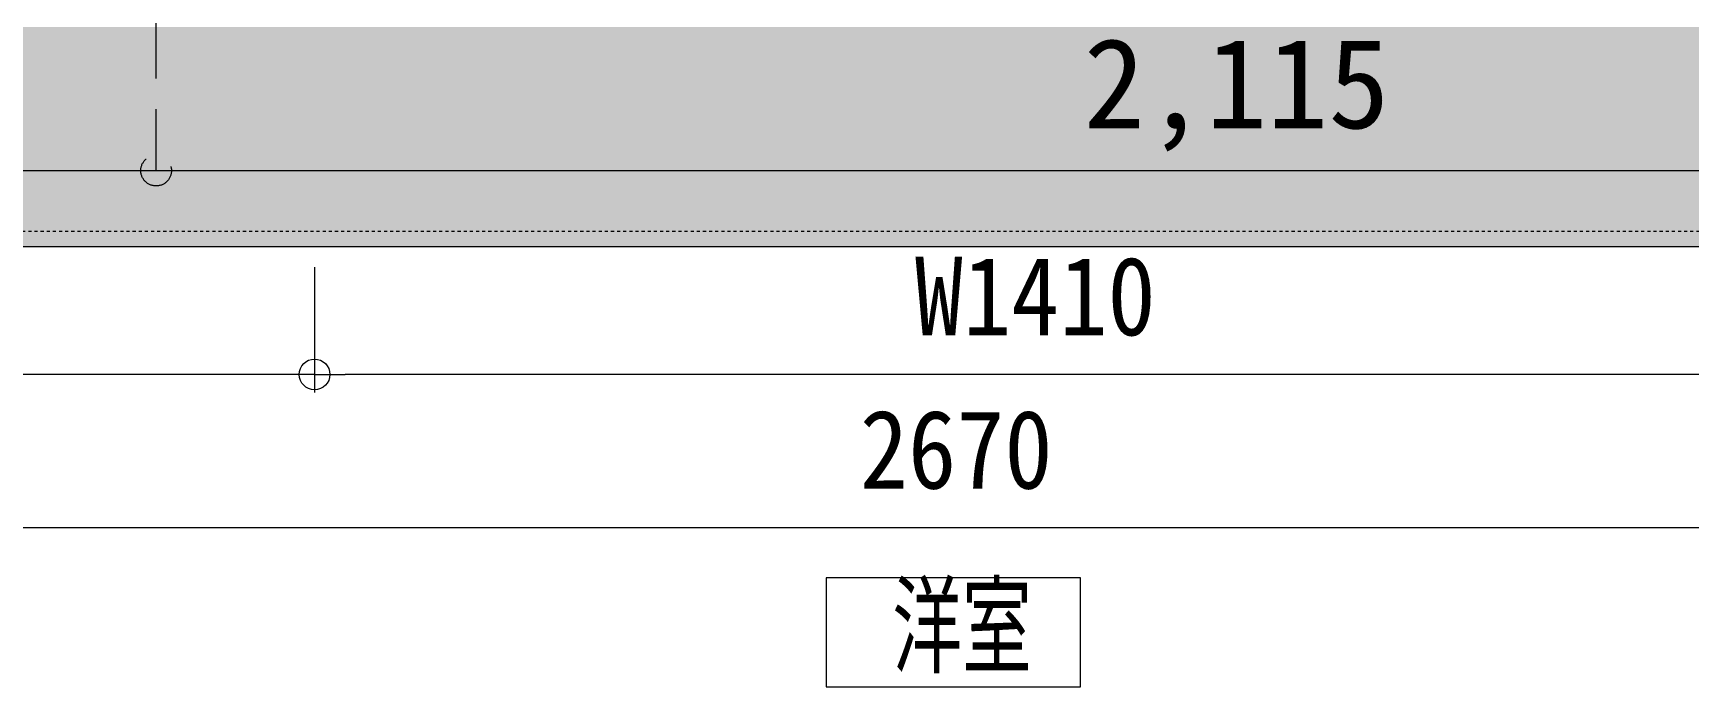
# Model space of a CAD drawing. Units: millimetres at full size, sheet at 1:30. Extents: x -17796 to 21385, y -23279 to 7734.
# Drawn here: x -5830 to -4210, y -3709 to -3070 of the extents above; entities that cross this region are included whole.
import ezdxf
from ezdxf.enums import TextEntityAlignment as Align

# ---------------------------------------------------------------- set-up
doc = ezdxf.new("R2010")
doc.units = ezdxf.units.MM
doc.header["$LTSCALE"] = 30
doc.header["$PDMODE"] = 32
doc.header["$PDSIZE"] = 30
doc.linetypes.add('DASHED2', pattern=[3, 2, -1])
doc.linetypes.add('USER7', pattern=[0.2, 0.1, -0.1])
for name, color, linetype, lineweight in [('0-8_ﾄﾞｱR1', 6, 'Continuous', 18), ('0-E_遮音材', 254, 'Continuous', 18), ('1-0_掃き出しﾏｰｸ', 253, 'USER7', 18), ('1-B_仕上線(間仕切壁', 4, 'USER7', 18), ('3-B_仕上線（タイル・', 7, 'Continuous', 18), ('E-8_緑点線', 7, 'DASHED2', 9), ('E-A_---', 4, 'DASHED2', 9)]:
    doc.layers.add(name, color=color, linetype=linetype, lineweight=lineweight)
doc.styles.add('ＭＳ ゴシック', font='')
doc.styles.get('ＭＳ ゴシック').set_extended_font_data('MS Gothic')

msp = doc.modelspace()

# ---------------------------------------------------------------- linework, layer by layer
at = {"layer": '0-8_ﾄﾞｱR1'}
msp.add_lwpolyline([(-4805.83, -3602.57), (-5054.41, -3602.57), (-5054.41, -3709.24), (-4805.83, -3709.24)], close=True, dxfattribs=at)
at = {"layer": '0-E_遮音材'}
msp.add_solid([(-2904.52, -3063.6), (-2904.52, -3278.6), (-6663.36, -3063.6), (-6663.36, -3278.6)], dxfattribs=at)
at = {"layer": '1-0_掃き出しﾏｰｸ', "color": 7, "linetype": 'Continuous'}
msp.add_line((-4020.12, -3278.6), (-6663.36, -3278.6), dxfattribs=at)
at = {"layer": '1-B_仕上線(間仕切壁'}
msp.add_line((-4020.12, -3263.6), (-6663.36, -3263.6), dxfattribs=at)
at = {"layer": '3-B_仕上線（タイル・', "color": 6}
for p, q in [((-5555.12, -3298.6), (-5555.12, -3421.1)), ((-5555.12, -3298.6), (-5555.12, -3421.1)), ((-5585.12, -3403.6), (-6235.12, -3403.6)), ((-4175.12, -3403.6), (-5525.12, -3403.6)), ((-3625.12, -3553.6), (-6235.12, -3553.6))]:
    msp.add_line(p, q, dxfattribs=at)
at = {"layer": '3-B_仕上線（タイル・'}
for q in [(-5585.12, -3403.6), (-5525.12, -3403.6)]:
    msp.add_line((-5555.12, -3403.6), q, dxfattribs=at)
msp.add_circle((-5555.12, -3403.6), 15, dxfattribs=at)
msp.add_circle((-5555.12, -3403.6), 15, dxfattribs=at)
at = {"layer": 'E-8_緑点線', "color": 5}
msp.add_line((-5710.12, -3204.21), (-5710.12, -652.39), dxfattribs=at)
at = {"layer": 'E-8_緑点線', "color": 5, "linetype": 'Continuous'}
msp.add_line((-6265.12, -3204.21), (-5710.12, -3204.21), dxfattribs=at)
at = {"layer": 'E-8_緑点線', "color": 5}
msp.add_point((-5710.12, -3204.21), dxfattribs=at)
at = {"layer": 'E-A_---', "color": 5, "linetype": 'Continuous'}
msp.add_line((-5710.12, -3204.21), (-3595.12, -3204.21), dxfattribs=at)
at = {"layer": 'E-A_---', "color": 5}
msp.add_point((-5710.12, -3204.21), dxfattribs=at)

# ---------------------------------------------------------------- texts
at = {"layer": '0-8_ﾄﾞｱR1', "style": 'ＭＳ ゴシック', "width": 0.65}
msp.add_text('洋室', height=76.97, dxfattribs=at).set_placement((-4989.85, -3710.71), align=Align.BOTTOM_LEFT)
at = {"layer": '3-B_仕上線（タイル・', "color": 9, "style": 'ＭＳ ゴシック', "width": 0.9}
for s, p in [('W1410', (-4967.83, -3388.41)), ('2670', (-5021.55, -3538.41))]:
    msp.add_text(s, height=76.98, dxfattribs=at).set_placement(p, align=Align.BOTTOM_LEFT)
at = {"layer": 'E-A_---', "color": 5, "style": 'ＭＳ ゴシック'}
msp.add_text('2,115', height=87.98, dxfattribs=at).set_placement((-4802.62, -3189.21), align=Align.BOTTOM_LEFT)

doc.saveas('drawing.dxf')
